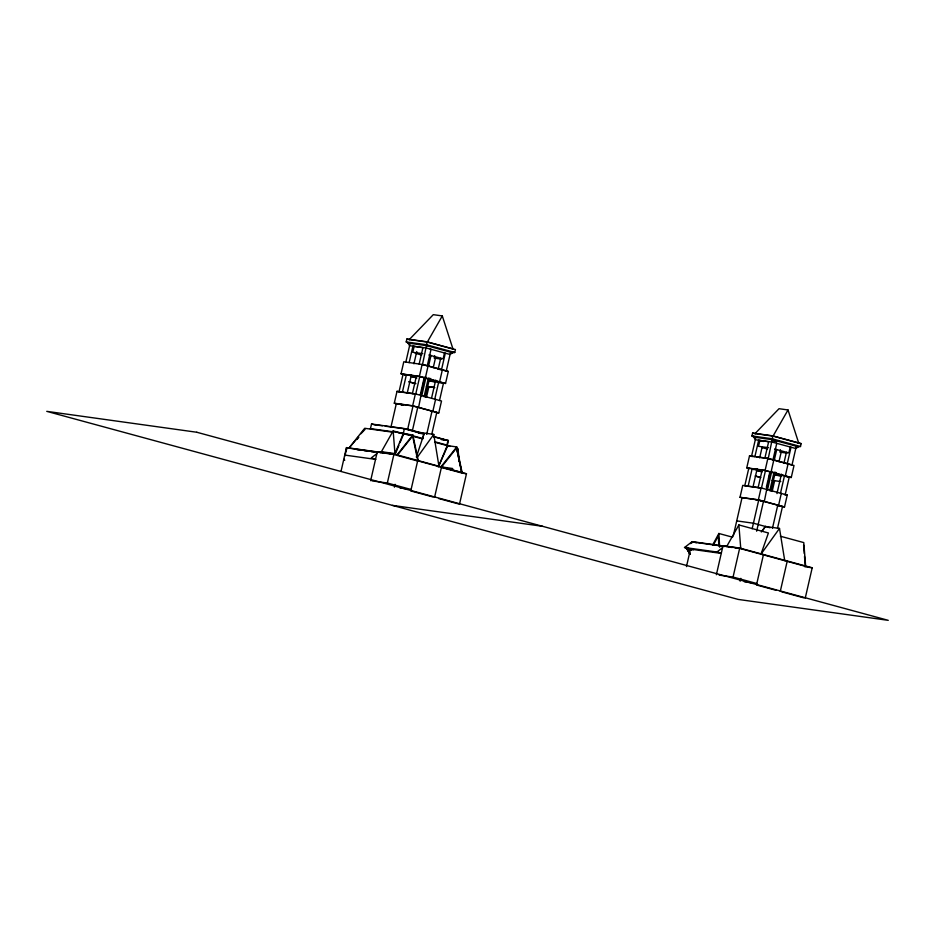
<?xml version="1.0" encoding="UTF-8"?>
<svg xmlns="http://www.w3.org/2000/svg" width="935" height="935" viewBox="0 0 935 935"><rect width="100%" height="100%" fill="white"/><g stroke="black" fill="none" stroke-linecap="round" stroke-linejoin="round"><path stroke-width="1.4" d="M422.503 364.533L446.275 370.996L450.389 353.021L454.761 352.46L455.427 349.55L426.909 341.801L406.877 339.008L406.211 341.906L408.069 343.075L426.43 345.623L422.503 364.533L403.791 361.763L401.033 373.801L406.538 375.297M763.416 441.484L758.659 440.186L754.872 456.712L751.541 456.245L755.316 439.719L753.797 437.113L772.158 439.672L768.231 458.571L756.31 456.911M447.701 445.738L446.685 446.579L447.923 440.408M447.187 446.159L448.391 440.537L433.022 436.353M341.053 471.217L346.453 447.608L395.528 454.445M344.992 455.111L346.745 448.964L346.16 448.882M345.167 455.135L345.015 455.777L345.751 455.216M370.365 429.072L371.534 423.999L404.423 428.581L424.034 433.91L416.332 457.051M370.646 480.695L377.284 451.699L393.986 454.024L466.471 473.741L459.506 504.187L438.702 498.53M397.048 403.967L394.289 403.219L397.013 391.333L415.374 393.892L441.519 401.01L438.796 412.896L436.014 412.499M391.005 426.851L396.323 403.663L413.013 405.989L436.774 412.452L431.771 434.284M405.813 362.207L409.927 344.232M402.377 392.244L406.398 374.701M409.144 362.675L412.931 346.149L422.702 347.668M414.123 346.476L412.791 352.273L422.807 353.664M407.274 392.899L411.423 374.806M413.936 363.808L416.753 351.537M372.036 480.882L387.335 483.021L393.986 454.024M404.423 428.581L403.266 433.653L394.956 453.592L381.398 451.699M412.393 393.635L416.414 376.104M419.16 364.066L422.947 347.539M426.909 341.801L426.617 346.558M394.289 403.219L412.651 405.778L415.374 393.892M401.033 373.801L419.394 376.361L422.152 364.323L448.297 371.44L445.539 383.467L438.503 382.485M394.418 487.158L395.073 484.307M385.243 426.196L407.695 429.177L413.013 405.989M419.745 376.56L415.736 394.102L399.035 391.777L403.055 374.234L419.745 376.56L443.517 383.023L439.497 400.566M420.318 394.57L424.326 377.074M412.452 430.474L417.758 407.274M424.502 377.857L418.6 407.391M427.26 365.83L431.035 349.304L430.205 349.187M425.332 377.974L428.09 365.947M421.697 396.066L426.021 377.202M428.51 366.321L431.012 355.417M424.069 396.756L428.37 377.95M425.261 397.083L429.586 378.161M434.717 355.767L434.191 358.093L441.343 359.087M426.442 397.398L428.838 386.961L426.453 386.319L433.606 387.312M437.557 382.041L428.978 380.849L430.158 381.164L430.778 378.488M433.232 367.759L435.441 358.117M431.549 398.17L435.698 380.077M440.701 358.222L438.176 369.243L441.519 369.711L445.305 353.185L444.464 353.068L443.143 358.865L428.873 354.984M423.859 433.863L422.69 438.936L412.978 436.294M426.711 434.354L432.017 411.155M434.74 399.268L438.76 381.737M432.858 411.271L435.581 399.385M439.59 381.854L442.349 369.816M434.541 497.397L441.519 466.962L456.596 447.958L461.715 472.455L456.514 447.947M686.465 566.61L690.474 549.114M691.888 542.919L692.18 541.645L741.256 548.483M689.726 554.245L687.248 548.868L687.833 548.95L690.31 554.326L685.951 547.828M690.883 549.172L691.327 549.897L691.468 549.254L684.525 547.501L692.18 541.645L690.497 543.621M716.374 574.733L723.012 545.736L739.702 548.062L812.199 567.79L805.222 598.225M772.158 439.672L798.303 446.778L800.489 446.498L801.155 443.599L772.637 435.839L752.605 433.045L751.939 435.944L755.655 438.27M744.424 498.343L740.017 497.256L742.741 485.382L761.102 487.93L787.247 495.047L784.523 506.934L781.742 506.548M749.508 468.587L746.761 467.839L749.519 455.812L767.869 458.36L794.014 465.478L791.267 477.505L788.486 477.119M733.25 536.082L742.039 497.7L758.729 500.026L782.501 506.49L777.499 528.322M748.105 486.282L752.126 468.739M753.002 486.936L757.151 468.844M759.664 457.858L762.165 446.942M719.155 575.118L733.063 577.059L739.702 548.062M758.121 487.673L762.13 470.141M764.888 458.103L768.675 441.589M772.637 435.839L772.345 440.595L776.541 441.741M740.017 497.256L758.378 499.816L761.102 487.93M746.761 467.839L765.122 470.399L767.869 458.36M740.146 581.196L740.801 578.356M752.161 528.742L758.729 500.026M765.473 470.609L761.452 488.14L744.763 485.814L748.783 468.283L765.473 470.609L789.245 477.072L785.225 494.603M766.349 487.31L767.834 480.789M768.138 479.48L769.739 472.502M756.649 531.197L763.486 501.324M770.23 471.894L764.327 501.44M772.976 459.868L776.763 443.342M771.059 472.011L773.818 459.985M767.425 490.104L771.749 471.252M774.238 460.371L776.74 449.454M769.797 490.793L774.098 471.988M770.978 491.12L775.314 472.198M780.444 449.805L779.907 452.131L787.06 453.124M772.17 491.436L774.566 481.011L772.181 480.356L780.772 481.56M781.847 475.88L774.694 474.886L775.886 475.202L776.506 472.526M778.96 461.796L781.169 452.166M776.962 493.598L781.426 474.127M783.904 463.281L786.428 452.259M763.474 554.537L756.497 584.971L776.073 590.289M772.439 528.392L777.745 505.204M780.468 493.318L784.488 475.775M787.247 463.748L791.022 447.222L790.192 447.105L788.86 452.902L774.601 449.022M778.586 505.321L781.309 493.435M785.318 475.892L788.076 463.865M796.117 447.07L791.992 465.034L768.231 458.571M780.269 591.434L787.247 561M804.579 566.096L760.973 554.186L768.418 532.973L738.884 524.944L726.577 546.706M395.599 453.323L398.918 445.341M400.028 442.687L403.347 434.705M447.316 446.673L438.538 466.483L447.234 445.609L456.748 446.942L462.229 473.133L440.619 467.255L456.748 446.942M712.739 544.86L718.863 533.476L732.572 537.204M713.265 545.269L718.302 535.919L718.875 545.9M408.817 435.161L393.156 430.906L380.861 452.669L377.284 451.699M446.685 446.579L447.234 445.609L446.72 446.03M427.33 342.046L442.29 315.925L433.291 314.663L409.32 339.534L427.33 342.046L452.984 349.024L442.29 315.925M788.018 409.962L773.058 436.084L755.048 433.583L779.019 408.7L788.018 409.962L798.712 443.061L774.344 436.435M763.065 530.051L765.309 526.452L779.498 528.427L784.734 560.649M417.244 457.367L433.77 434.389L419.581 432.414M761.335 531.968L765.309 526.452M760.973 554.186L779.498 528.427M358.269 437.113L348.919 448.157L364.708 428.277L393.249 432.262M360.922 433.758L365.059 429.375M357.076 439.427L358.853 437.194M412.861 434.985L396.732 455.31L418.342 461.189L412.861 434.985L398.976 433.057M397.55 454.994L412.627 436.002L417.746 460.487L410.781 490.933L433.15 497.011M438.199 466.916L438.749 465.981L439.018 466.612L433.77 434.389M376.84 453.639L371.183 457.975L375.578 459.167M685.542 547.781L686.699 547.115L685.787 547.805L693.244 549.874M684.525 547.501L716.911 552.012L722.568 547.688M798.303 446.778L795.779 448.519L772.018 442.045L755.316 439.719M406.211 341.906L426.243 344.699L454.761 352.46L451.897 352.051M445.516 371.055L448.297 371.44M430.158 381.164L435.885 381.971M427.646 386.646L434.798 387.639M798.291 443.202L801.155 443.599M768.43 441.706L759.851 440.514L758.519 446.311L768.535 447.701M401.068 404.96L401.91 405.065M753.54 469.569L754.37 469.686M775.886 475.202L781.613 476.008M785.903 476.605L789.245 477.072M375.321 424.817L382.403 425.811M418.354 433.115L424.034 433.91M370.47 428.639L403.359 433.221L410.301 435.102M441.764 439.321L444.604 439.719L433.583 436.715M441.273 439.543L448.391 440.537M784.465 494.662L787.247 495.047M760.155 500.856L762.376 501.16M348.919 448.157L383.163 452.926M385.945 453.323L390.117 453.896M392.899 454.293L397.071 454.866M357.076 449.782L359.905 450.179M364.159 450.763L366.988 451.161M371.23 451.757L374.07 452.154M438.538 466.483L462.1 472.572M441.437 466.951L452.704 468.517M344.746 455.076L375.695 459.389M463.129 473.285L466.471 473.741M736.733 520.889L753.423 523.214L770.054 527.749M399.981 487.93L411.108 489.484L387.335 483.021M695.698 542.405L725.186 546.519M728.003 546.905L732.257 547.501M735.097 547.898L737.925 548.296M392.478 505.391L542.522 526.3M721.423 553.426L686.302 548.541L691.327 549.897M804.848 566.762L807.524 567.136M808.857 567.323L812.199 567.79M744.318 581.78L756.836 583.522L733.063 577.059M406.877 339.008L409.6 339.744M752.605 433.045L755.316 433.782M800.489 446.498L771.971 438.737L751.939 435.944L754.662 436.68M426.43 345.623L452.575 352.74L450.051 354.47L426.29 348.007L409.6 345.681L408.069 343.075M415.152 353.243L421.638 355.008M762.177 447.631L767.366 449.045M749.519 455.812L752.266 456.56M419.394 376.361L445.539 383.467M765.122 470.399L791.267 477.505M438.983 382.24L440.175 382.567M411.236 376.349L416.426 377.763M755.667 470.036L762.154 471.801M404.247 374.561L406.62 375.204M410.407 376.232L416.881 377.997M757.42 470.632L761.312 471.684M409.448 381.912L415.935 383.677M755.176 475.95L760.354 477.364M408.618 381.796L415.093 383.56M755.632 476.195L760.821 477.598M397.013 391.333L399.771 392.081M412.651 405.778L438.796 412.896M758.378 499.816L784.523 506.934M431.058 411.342L432.25 411.669M755.398 499.559L758.963 500.529M777.978 505.706L779.159 506.022M400.846 404.446L403.219 405.1M407.695 429.177L423.146 433.384M405.089 428.966L420.247 433.092M371.534 423.999L375.706 425.133M413.071 435.862L422.971 438.55M434.67 441.729L447.327 445.177M434.576 442.173L450.284 446.439M780.398 536.234L803.773 542.592L805.654 566.341M417.057 460.639L437.194 466.109M759.629 553.812L740.765 548.693L738.884 524.944M723.012 545.736L724.555 546.157M346.453 447.608L349.234 448.368M693.571 542.031L696.353 542.779M716.911 552.012L721.306 553.204M781.66 591.808L803.843 597.851M686.535 547.91L690.31 554.326M803.621 545.152L804.287 553.613M804.509 556.43L805.187 564.88M458.045 448.555L459.038 461.119M457.776 449.712L458.232 455.345M393.156 430.906L395.037 454.644M718.863 533.476L719.634 547.185M344.197 459.377L344.583 460.289L344.197 459.377M196.794 432.25L46.75 411.353L738.206 599.428L888.25 620.337L196.794 432.25"/></g></svg>
